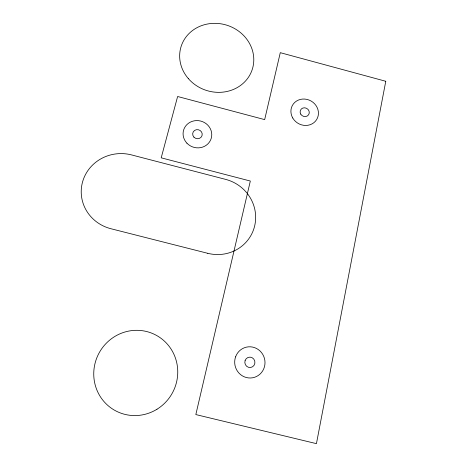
<?xml version="1.0" encoding="UTF-8"?>
<svg xmlns="http://www.w3.org/2000/svg" width="467" height="467" viewBox="0 0 467 467"><rect width="100%" height="100%" fill="white"/><g stroke="black" fill="none" stroke-linecap="round" stroke-linejoin="round"><path stroke-width="0.7" d="M385.777 81.276L316.439 443.65L195.831 414.573L250.33 181.038L161.203 157.828L177.623 96.5L264.666 119.616L280.288 52.672L385.777 81.276M207.78 253.318L110.953 228.737A39.917 38.218 0.9 0 1 82.571 181.885A39.917 38.218 0.9 0 1 131.542 154.916L225.701 179.398A39.286 37.973 25.9 0 1 254.62 226.092A39.286 37.973 25.9 0 1 207.78 253.318M188.312 78.555A37.378 34.173 18.5 0 0 251.55 71.398A37.378 34.173 18.5 0 0 210.313 23.583A37.378 34.173 18.5 0 0 188.312 78.555M156.97 409.244A42.888 41.744 -61.7 0 0 156.538 335.434A42.888 41.744 -61.7 0 0 93.744 374.155A42.888 41.744 -61.7 0 0 156.97 409.244M193.933 137.146A4.804 4.524 17.3 0 0 202.013 135.675A4.804 4.524 17.3 0 0 196.391 129.703A4.804 4.524 17.3 0 0 193.933 137.146M300.713 114.094A4.682 4.308 30.2 0 0 308.664 114.689A4.682 4.308 30.2 0 0 304.729 107.801A4.682 4.308 30.2 0 0 300.713 114.094M245.128 360.466A5.213 5.049 77 0 0 250.744 367.465A5.213 5.049 77 0 0 253.756 359.047A5.213 5.049 77 0 0 245.128 360.466M292.733 117.982A14.045 12.924 30.2 0 0 316.579 119.692A14.045 12.924 30.2 0 0 304.712 99.062A14.045 12.924 30.2 0 0 292.733 117.982M186.911 143.171A14.419 13.572 17.3 0 0 211.131 138.681A14.419 13.572 17.3 0 0 194.214 120.825A14.419 13.572 17.3 0 0 186.911 143.171M235.596 356.841A15.639 15.142 77 0 0 252.478 377.803A15.639 15.142 77 0 0 261.462 352.527A15.639 15.142 77 0 0 235.596 356.841"/></g></svg>
